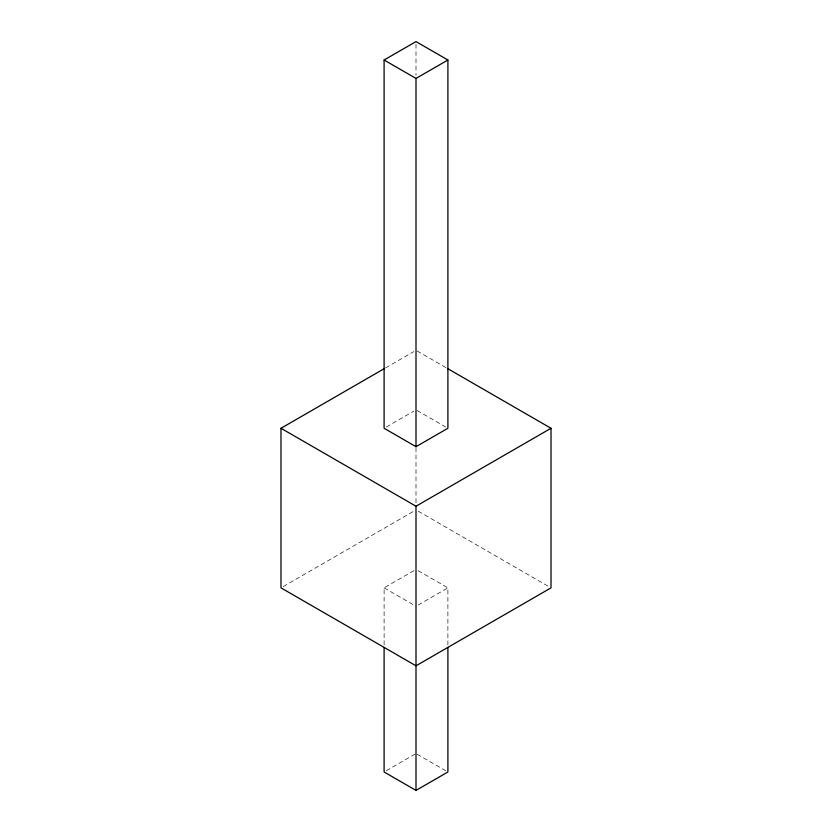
<?xml version="1.0" encoding="UTF-8"?>
<svg xmlns="http://www.w3.org/2000/svg" width="832" height="832" viewBox="0 0 832 832"><rect width="100%" height="100%" fill="white"/><g stroke="black" fill="none" stroke-linecap="round" stroke-linejoin="round"><path stroke-width="0.62" stroke-dasharray="4.16 3.12" d="M385.622 367.869L413.754 351.624M386.308 427.003L413.806 411.133M283.244 586.56L414.877 510.557M384.103 644.914L384.103 587.86L416 569.442M418.194 604.999L447.897 587.86L447.897 644.914M386.308 770.713L416 753.574M417.123 350.979L446.378 367.869M417.102 410.498L445.692 427.003M418.246 511.212L548.756 586.56M418.194 570.71L447.897 587.86M384.103 587.86L416 606.268M417.102 754.208L445.692 770.713M416 44.19L416 75.317M416 447.637L416 503.422"/><path stroke-width="1.25" d="M384.103 60.008L416 41.6L447.897 60.008L447.897 428.272L416 446.69L384.103 428.272L384.103 60.008L416 78.426L447.897 60.008M447.502 368.514L551.013 428.272L551.013 587.86L416 665.808L280.987 587.86L280.987 428.272L384.498 368.514M280.987 428.272L416 506.22L551.013 428.272M384.103 647.504L384.103 771.992L416 790.4L447.897 771.992L447.897 647.504M416 78.426L416 446.69M416 506.22L416 790.4"/></g></svg>
